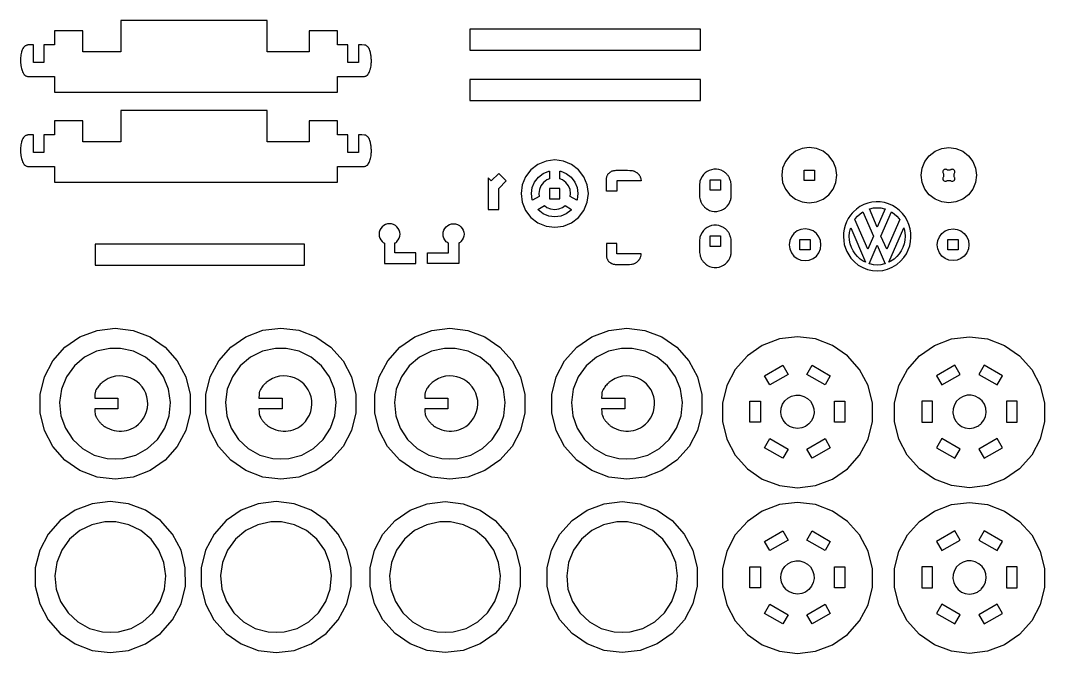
# Model space of a CAD drawing. Extents: x -2221 to 1897, y -1279 to 2054.
# Drawn here: x 599 to 1771, y 1211 to 1935 of the extents above; entities that cross this region are included whole.
import ezdxf

# ---------------------------------------------------------------- set-up
doc = ezdxf.new("R2010")
doc.units = 0
doc.layers.get('0').update_dxf_attribs({"linetype": 'CONTINUOUS'})
doc.layers.add('SECTIONCUTEDGES', color=18, linetype='CONTINUOUS')

msp = doc.modelspace()

# ---------------------------------------------------------------- linework, layer by layer
for points in [[(1388.2, 1740.9), (1388.2, 1752.9), (1400.2, 1752.9), (1400.2, 1740.9)], [(1216.4, 1743.1), (1204.4, 1743.1), (1204.4, 1731.2), (1216.4, 1731.2)]]:
    msp.add_lwpolyline(points, close=True)
at = {"layer": 'SECTIONCUTEDGES'}
for points in [[(603.6, 1873.1), (603.8, 1872.9), (604.3, 1872.5), (604.9, 1872), (605.4, 1871.8), (606.1, 1871.5), (606.6, 1871.3), (607.3, 1871.2), (607.7, 1871.2), (638.1, 1871.2), (638.2, 1853.1), (961.9, 1853.1), (961.9, 1871.2), (992.5, 1871.2), (993, 1871.2), (993.6, 1871.3), (994.2, 1871.5), (994.7, 1871.7), (995.3, 1872), (995.8, 1872.4), (996.1, 1872.7), (996.5, 1873), (996.6, 1873.2), (996.9, 1873.6), (997.2, 1873.9), (997.5, 1874.3), (997.6, 1874.6), (998.1, 1875.6), (998.5, 1876.7), (998.8, 1877.4), (999.3, 1878.9), (999.6, 1880), (1000, 1881.8), (1000.3, 1883.3), (1000.5, 1885), (1000.6, 1886.3), (1000.7, 1887.6), (1000.7, 1888.9), (1000.7, 1890), (1000.6, 1891.1), (1000.6, 1892.1), (1000.5, 1893.2), (1000.3, 1894.3), (1000.2, 1895.3), (1000, 1896.4), (999.8, 1897.5), (999.6, 1898.5), (999.3, 1899.5), (999, 1900.6), (998.7, 1901.6), (998.5, 1902), (998.4, 1902.4), (998.2, 1902.7), (998, 1903.1), (997.8, 1903.5), (997.6, 1903.8), (997.4, 1904.1), (997.1, 1904.5), (996.8, 1904.8), (996.6, 1905.1), (996.3, 1905.4), (995.6, 1905.9), (995.2, 1906.2), (994.7, 1906.5), (994.2, 1906.7), (993.7, 1906.9), (993.2, 1907), (992.7, 1907), (989.9, 1907.1), (985.9, 1907.1), (985.9, 1887.1), (973.9, 1887.1), (973.9, 1907.1), (961.9, 1907.1), (961.9, 1923.1), (929.6, 1923.1), (929.6, 1899.1), (881.4, 1899.1), (881.4, 1935.1), (714.1, 1935.1), (714.1, 1899.1), (670.5, 1899.1), (670.5, 1923.1), (638.1, 1923.1), (638.1, 1907.1), (626.2, 1907.1), (626.2, 1887.1), (614.2, 1887.1), (614.2, 1907.1), (609, 1907.1), (607.9, 1907.1), (607.3, 1907), (606.7, 1906.9), (606.5, 1906.8), (605.9, 1906.6), (605.3, 1906.3), (604.8, 1906), (604.3, 1905.7), (603.9, 1905.4), (603.6, 1905), (602.9, 1904.2), (602.2, 1903.1), (601.8, 1902.3), (601.3, 1901.4), (600.9, 1900.4), (600.6, 1899.4), (600.4, 1898.8), (600.1, 1897.3), (599.9, 1895.9), (599.6, 1894.4), (599.5, 1892.9), (599.4, 1891.4), (599.3, 1889.5), (599.3, 1889.2), (599.4, 1887.3), (599.4, 1886.6), (599.6, 1884.7), (599.8, 1883.6), (600.1, 1881.7), (600.4, 1880.2), (600.7, 1879.1), (601.2, 1877.8), (601.7, 1876.4), (602.3, 1875.2), (603.2, 1873.6)], [(1113.4, 1901.2), (1377.3, 1901.2), (1377.3, 1925.2), (1113.4, 1925.2)], [(1113.4, 1843.6), (1377.3, 1843.6), (1377.3, 1867.6), (1113.4, 1867.6)], [(603.8, 1770), (604.3, 1769.6), (604.9, 1769.1), (605.4, 1768.8), (606.1, 1768.6), (606.6, 1768.4), (607.3, 1768.3), (607.7, 1768.2), (638.1, 1768.2), (638.2, 1750.2), (961.9, 1750.2), (961.9, 1768.2), (992.5, 1768.2), (993, 1768.3), (993.6, 1768.4), (994.2, 1768.6), (994.7, 1768.8), (995.3, 1769.1), (995.8, 1769.5), (996.1, 1769.8), (996.5, 1770.1), (996.6, 1770.3), (996.9, 1770.7), (997.2, 1771), (997.5, 1771.4), (997.6, 1771.6), (998.1, 1772.7), (998.5, 1773.7), (998.8, 1774.5), (999.3, 1776), (999.6, 1777.1), (1000, 1778.9), (1000.3, 1780.4), (1000.5, 1782.1), (1000.6, 1783.4), (1000.7, 1784.7), (1000.7, 1786), (1000.7, 1787.1), (1000.6, 1788.2), (1000.6, 1789.2), (1000.5, 1790.3), (1000.3, 1791.4), (1000.2, 1792.4), (1000, 1793.5), (999.8, 1794.5), (999.6, 1795.6), (999.3, 1796.6), (999, 1797.7), (998.7, 1798.7), (998.5, 1799.1), (998.4, 1799.5), (998.2, 1799.8), (998, 1800.2), (997.8, 1800.5), (997.6, 1800.9), (997.4, 1801.2), (997.1, 1801.6), (996.8, 1801.9), (996.6, 1802.2), (996.3, 1802.4), (995.6, 1803), (995.2, 1803.3), (994.7, 1803.6), (994.2, 1803.8), (993.7, 1804), (993.2, 1804.1), (992.7, 1804.1), (989.9, 1804.2), (985.9, 1804.2), (985.9, 1784.2), (973.9, 1784.2), (973.9, 1804.2), (961.9, 1804.2), (961.9, 1820.2), (929.6, 1820.2), (929.6, 1796.2), (881.4, 1796.2), (881.4, 1832.2), (714.1, 1832.2), (714.1, 1796.2), (670.5, 1796.2), (670.5, 1820.2), (638.1, 1820.2), (638.1, 1804.2), (626.2, 1804.2), (626.2, 1784.2), (614.2, 1784.2), (614.2, 1804.2), (609, 1804.2), (607.9, 1804.2), (607.3, 1804.1), (606.7, 1804), (606.5, 1803.9), (605.9, 1803.7), (605.3, 1803.4), (604.8, 1803.1), (604.3, 1802.7), (603.9, 1802.5), (603.6, 1802.1), (602.9, 1801.3), (602.2, 1800.2), (601.8, 1799.4), (601.3, 1798.5), (600.9, 1797.5), (600.6, 1796.4), (600.4, 1795.9), (600.1, 1794.4), (599.9, 1793), (599.6, 1791.5), (599.5, 1790), (599.4, 1788.5), (599.3, 1786.6), (599.3, 1786.2), (599.4, 1784.4), (599.4, 1783.7), (599.6, 1781.8), (599.8, 1780.7), (600.1, 1778.8), (600.4, 1777.2), (600.7, 1776.2), (601.2, 1774.9), (601.7, 1773.5), (602.3, 1772.3), (603.2, 1770.7), (603.6, 1770.2)], [(1479.3, 1735.8), (1485.9, 1730.8), (1493.5, 1727.6), (1501.6, 1726.5), (1509.8, 1727.6), (1517.4, 1730.8), (1524, 1735.8), (1529, 1742.3), (1532.1, 1749.9), (1533.2, 1758.1), (1532.1, 1766.3), (1529, 1773.9), (1524, 1780.4), (1517.4, 1785.5), (1509.8, 1788.6), (1501.6, 1789.7), (1493.5, 1788.6), (1485.9, 1785.5), (1479.3, 1780.4), (1474.3, 1773.9), (1471.1, 1766.3), (1470.1, 1758.1), (1471.1, 1749.9), (1474.3, 1742.3)], [(1638.9, 1735.8), (1633.9, 1742.3), (1630.8, 1749.9), (1629.7, 1758.1), (1630.8, 1766.3), (1633.9, 1773.9), (1638.9, 1780.4), (1645.5, 1785.5), (1653.1, 1788.6), (1661.3, 1789.7), (1669.4, 1788.6), (1677.1, 1785.5), (1683.6, 1780.4), (1688.6, 1773.9), (1691.8, 1766.3), (1692.8, 1758.1), (1691.8, 1749.9), (1688.6, 1742.3), (1683.6, 1735.8), (1677.1, 1730.8), (1669.4, 1727.6), (1661.3, 1726.5), (1653.1, 1727.6), (1645.5, 1730.8)], [(1183.2, 1709.9), (1191.2, 1703.8), (1200.5, 1699.9), (1210.4, 1698.6), (1220.4, 1699.9), (1229.7, 1703.8), (1237.7, 1709.9), (1243.8, 1717.9), (1247.7, 1727.2), (1249, 1737.1), (1247.7, 1747.1), (1243.8, 1756.4), (1237.7, 1764.4), (1229.7, 1770.5), (1220.4, 1774.4), (1210.4, 1775.7), (1200.5, 1774.4), (1191.2, 1770.5), (1183.2, 1764.4), (1177.1, 1756.4), (1173.2, 1747.1), (1171.9, 1737.1), (1173.2, 1727.2), (1177.1, 1717.9)], [(1146.4, 1719.1), (1146.4, 1743.1), (1154.9, 1751.6), (1146.4, 1760), (1137.9, 1751.6), (1134.4, 1755.1), (1134.4, 1719.1)], [(1184.9, 1730), (1184.8, 1730.2), (1183.9, 1737.1), (1184.8, 1744), (1187.4, 1750.4), (1191.7, 1755.9), (1197.2, 1760.1), (1203.6, 1762.8), (1203.8, 1762.8), (1204.4, 1762.9), (1204.4, 1754.1), (1201.4, 1752.9), (1197.6, 1750), (1194.7, 1746.2), (1192.9, 1741.8), (1192.3, 1737.1), (1192.7, 1733.8), (1185.1, 1729.5)], [(1228.1, 1733.8), (1228.6, 1737.1), (1228, 1741.8), (1226.2, 1746.2), (1223.3, 1750), (1219.5, 1752.9), (1216.4, 1754.1), (1216.4, 1762.9), (1217.1, 1762.8), (1217.3, 1762.8), (1223.7, 1760.1), (1229.2, 1755.9), (1233.4, 1750.4), (1236.1, 1744), (1237, 1737.1), (1236.1, 1730.3), (1236, 1730), (1235.7, 1729.5)], [(1269.6, 1739.8), (1269.6, 1751.7), (1269.7, 1754.4), (1269.8, 1755.1), (1269.9, 1755.9), (1270, 1756.3), (1270.2, 1756.8), (1270.4, 1757.4), (1270.7, 1758.1), (1271, 1758.6), (1271.3, 1759.2), (1271.7, 1759.7), (1272.1, 1760.2), (1272.6, 1760.7), (1272.9, 1761), (1273.4, 1761.4), (1274, 1761.8), (1274.6, 1762.2), (1274.9, 1762.4), (1275.5, 1762.7), (1276.2, 1763), (1276.9, 1763.2), (1277.3, 1763.3), (1278, 1763.5), (1278.8, 1763.6), (1279.6, 1763.7), (1280.7, 1763.8), (1283.3, 1763.9), (1288.6, 1763.9), (1293.6, 1763.8), (1296.4, 1763.7), (1298.1, 1763.6), (1299.1, 1763.5), (1300, 1763.3), (1301, 1763), (1301.4, 1762.8), (1302.1, 1762.5), (1302.8, 1762.2), (1303.4, 1761.8), (1304.1, 1761.4), (1304.4, 1761.1), (1304.8, 1760.8), (1305.2, 1760.5), (1305.5, 1760.1), (1305.9, 1759.8), (1306.3, 1759.4), (1306.6, 1759), (1306.9, 1758.6), (1307.2, 1758.2), (1307.5, 1757.7), (1307.7, 1757.3), (1308, 1756.8), (1308.2, 1756.2), (1308.7, 1755.1), (1308.9, 1754.4), (1309.1, 1753.8), (1309.4, 1752.2), (1309.5, 1751.8), (1281.6, 1751.8), (1281.6, 1739.8)], [(1381.2, 1722.3), (1381.9, 1721.5), (1382.8, 1720.8), (1383.9, 1720), (1384.6, 1719.5), (1385, 1719.2), (1387.6, 1718), (1390.2, 1717.2), (1393, 1716.8), (1395.8, 1716.8), (1398.5, 1717.3), (1401.1, 1718.1), (1403.6, 1719.4), (1405.8, 1721), (1407.8, 1722.9), (1409.5, 1725.2), (1410.8, 1727.6), (1411.8, 1730.5), (1411.9, 1731.1), (1412.1, 1732.2), (1412.3, 1734.7), (1412.3, 1747), (1412.2, 1748.2), (1411.9, 1749.9), (1411.7, 1750.9), (1411.4, 1751.9), (1411.2, 1752.7), (1410.9, 1753.5), (1410.5, 1754.3), (1410.2, 1755.1), (1409.8, 1755.8), (1409.4, 1756.5), (1409.1, 1757.1), (1408.7, 1757.7), (1408.2, 1758.3), (1407.8, 1758.8), (1407.3, 1759.4), (1406.8, 1759.9), (1406.3, 1760.4), (1405.7, 1760.9), (1405.2, 1761.3), (1404.6, 1761.8), (1403.8, 1762.3), (1403.3, 1762.6), (1400.8, 1763.8), (1398.1, 1764.6), (1395.4, 1765), (1392.6, 1765), (1389.9, 1764.5), (1387.2, 1763.7), (1384.8, 1762.4), (1382.5, 1760.8), (1380.5, 1758.9), (1378.9, 1756.7), (1377.6, 1754.2), (1376.6, 1751.5), (1376.4, 1750.8), (1376.3, 1749.8), (1376.1, 1748), (1376, 1746.9), (1376, 1734.8), (1376.1, 1734.1), (1376.2, 1733), (1376.5, 1731.4), (1376.8, 1730.2), (1377.1, 1729.5), (1377.3, 1728.7), (1377.6, 1727.9), (1378, 1727.1), (1378.3, 1726.4), (1378.8, 1725.5), (1379.3, 1724.7), (1379.9, 1723.8), (1380.5, 1723)], [(1495.6, 1752.1), (1495.6, 1764.1), (1507.6, 1764.1), (1507.6, 1752.1)], [(1655.3, 1752.1), (1655.9, 1751.6), (1656.6, 1751.3), (1657.4, 1751.2), (1658.2, 1751.3), (1658.9, 1751.6), (1659.5, 1752.1), (1663, 1752.1), (1663.6, 1751.6), (1664.4, 1751.3), (1665.1, 1751.2), (1665.9, 1751.3), (1666.6, 1751.6), (1667.3, 1752.1), (1667.7, 1752.7), (1668, 1753.5), (1668.1, 1754.2), (1668, 1755), (1667.7, 1755.7), (1667.3, 1756.4), (1667.3, 1759.9), (1667.7, 1760.5), (1668, 1761.2), (1668.1, 1762), (1668, 1762.8), (1667.7, 1763.5), (1667.3, 1764.1), (1666.6, 1764.6), (1665.9, 1764.9), (1665.1, 1765), (1664.4, 1764.9), (1663.6, 1764.6), (1663, 1764.1), (1659.5, 1764.1), (1658.9, 1764.6), (1658.2, 1764.9), (1657.4, 1765), (1656.6, 1764.9), (1655.9, 1764.6), (1655.3, 1764.1), (1654.8, 1763.5), (1654.5, 1762.8), (1654.4, 1762), (1654.5, 1761.2), (1654.8, 1760.5), (1655.3, 1759.9), (1655.3, 1756.4), (1654.8, 1755.7), (1654.5, 1755), (1654.4, 1754.2), (1654.5, 1753.5), (1654.8, 1752.7)], [(1191.6, 1718.5), (1191.1, 1719.1), (1198.7, 1723.5), (1201.4, 1721.4), (1205.7, 1719.6), (1210.4, 1719), (1215.1, 1719.6), (1219.5, 1721.4), (1222.2, 1723.5), (1229.7, 1719.1), (1229.4, 1718.6), (1229.2, 1718.4), (1223.7, 1714.2), (1217.3, 1711.5), (1210.4, 1710.6), (1203.6, 1711.5), (1197.2, 1714.2)], [(1553.2, 1659.2), (1557.7, 1655.5), (1562.8, 1652.6), (1568.2, 1650.5), (1573.9, 1649.2), (1579.8, 1648.8), (1585.6, 1649.3), (1591.2, 1650.7), (1596.6, 1653), (1601.6, 1656), (1606.1, 1659.8), (1609.9, 1664.1), (1612.7, 1668.3), (1614.8, 1672.7), (1616.5, 1677.4), (1617.5, 1682.2), (1617.9, 1687.1), (1617.7, 1692.1), (1617, 1697), (1615.6, 1701.7), (1613.6, 1706.3), (1611.1, 1710.5), (1608.1, 1714.4), (1604.7, 1718), (1600.9, 1721), (1596.7, 1723.5), (1592.3, 1725.4), (1587.6, 1726.8), (1582.8, 1727.6), (1578, 1727.7), (1573.2, 1727.2), (1568.4, 1726.2), (1563.9, 1724.5), (1559.6, 1722.3), (1555.6, 1719.5), (1552, 1716.2), (1551.1, 1715.3), (1550.5, 1714.7), (1548.7, 1712.4), (1546.2, 1708.7), (1544.2, 1704.8), (1542.6, 1700.7), (1541.5, 1696.5), (1540.9, 1692.2), (1540.7, 1687.8), (1541, 1683.5), (1541.7, 1679.1), (1542.9, 1674.9), (1544.6, 1670.9), (1546.7, 1667.1), (1549.2, 1663.5)], [(1568.5, 1673.6), (1553.6, 1707.5), (1554, 1708.2), (1556.8, 1711.4), (1559.9, 1714.2), (1563, 1716.3), (1575.1, 1688.4)], [(1579.3, 1698.7), (1570.3, 1719.6), (1571, 1719.8), (1575.1, 1720.7), (1579.3, 1721), (1583.5, 1720.7), (1587.6, 1719.8), (1588.4, 1719.6)], [(1590.2, 1673.6), (1583.5, 1688.4), (1595.6, 1716.3), (1598.7, 1714.2), (1601.9, 1711.4), (1604.6, 1708.2), (1605, 1707.5)], [(1015.6, 1657.3), (1051.5, 1657.3), (1051.5, 1669.3), (1027.6, 1669.3), (1027.6, 1680.3), (1027.6, 1680.5), (1027.7, 1680.7), (1028, 1680.9), (1028.2, 1681), (1028.9, 1681.4), (1029.4, 1681.7), (1029.9, 1682.1), (1030, 1682.2), (1031.5, 1684.1), (1032.6, 1686.1), (1033.3, 1688.4), (1033.6, 1690.7), (1033.3, 1693.1), (1032.6, 1695.3), (1031.5, 1697.4), (1030, 1699.2), (1028.2, 1700.7), (1026.1, 1701.8), (1023.9, 1702.5), (1021.6, 1702.7), (1019.2, 1702.5), (1017, 1701.8), (1014.9, 1700.7), (1013.1, 1699.2), (1011.6, 1697.4), (1010.5, 1695.3), (1009.8, 1693.1), (1009.6, 1690.7), (1009.8, 1688.4), (1010.5, 1686.1), (1011.6, 1684.1), (1013.1, 1682.3), (1013.4, 1681.9), (1014.1, 1681.4), (1015.1, 1680.9), (1015.3, 1680.8), (1015.5, 1680.5), (1015.6, 1680.4)], [(1064.8, 1657.3), (1064.8, 1669.3), (1088.8, 1669.3), (1088.8, 1680.3), (1088.7, 1680.4), (1088.4, 1680.8), (1088.3, 1680.9), (1088.1, 1681.1), (1087.7, 1681.2), (1087.1, 1681.6), (1086.9, 1681.7), (1086.4, 1682.1), (1084.8, 1684.1), (1083.7, 1686.1), (1083, 1688.4), (1082.8, 1690.7), (1083, 1693.1), (1083.7, 1695.3), (1084.8, 1697.4), (1086.3, 1699.2), (1088.1, 1700.7), (1090.2, 1701.8), (1092.4, 1702.5), (1094.7, 1702.7), (1097.1, 1702.5), (1099.3, 1701.8), (1101.4, 1700.7), (1103.2, 1699.2), (1104.7, 1697.4), (1105.8, 1695.3), (1106.5, 1693.1), (1106.7, 1690.7), (1106.5, 1688.4), (1105.8, 1686.1), (1104.7, 1684.1), (1103.2, 1682.3), (1102.6, 1681.7), (1102.2, 1681.4), (1101.4, 1681), (1101, 1680.8), (1100.8, 1680.5), (1100.8, 1680.4), (1100.7, 1657.3)], [(1380.9, 1658.6), (1381.6, 1657.8), (1382.8, 1656.7), (1383.9, 1655.9), (1384.5, 1655.5), (1385.1, 1655.1), (1387.6, 1653.9), (1390.2, 1653.1), (1393, 1652.7), (1395.8, 1652.7), (1398.5, 1653.2), (1401.1, 1654.1), (1403.6, 1655.3), (1405.8, 1656.9), (1407.8, 1658.9), (1409.5, 1661.1), (1410.8, 1663.5), (1411.7, 1666.2), (1411.8, 1666.6), (1411.9, 1667), (1412.1, 1668.1), (1412.3, 1670.7), (1412.3, 1682.9), (1412.3, 1683.4), (1412.1, 1684.9), (1411.8, 1686.6), (1411.5, 1687.5), (1411.3, 1688.3), (1411.2, 1688.7), (1410.9, 1689.5), (1410.5, 1690.2), (1410.2, 1691), (1409.8, 1691.8), (1409.4, 1692.4), (1409.1, 1693), (1408.7, 1693.6), (1408.2, 1694.2), (1407.8, 1694.8), (1407.3, 1695.3), (1406.8, 1695.8), (1406.3, 1696.3), (1405.7, 1696.8), (1405.2, 1697.3), (1404.6, 1697.7), (1403.8, 1698.2), (1403.3, 1698.5), (1400.8, 1699.7), (1398.1, 1700.5), (1395.4, 1700.9), (1392.6, 1700.9), (1389.9, 1700.5), (1387.2, 1699.6), (1384.8, 1698.3), (1382.5, 1696.7), (1380.5, 1694.8), (1378.9, 1692.6), (1377.6, 1690.1), (1376.6, 1687.4), (1376.5, 1686.9), (1376.4, 1686.3), (1376.1, 1683.9), (1376, 1682.9), (1376.1, 1670.2), (1376.1, 1669.9), (1376.3, 1668.2), (1376.7, 1666.6), (1376.9, 1665.8), (1377.2, 1665), (1377.5, 1664.2), (1377.6, 1663.8), (1378, 1663), (1378.1, 1662.7), (1378.5, 1661.9), (1378.8, 1661.5), (1379.3, 1660.6), (1379.9, 1659.8), (1380.2, 1659.3)], [(1388.2, 1676.8), (1388.2, 1688.8), (1400.2, 1688.8), (1400.2, 1676.8)], [(1484, 1665.8), (1487.8, 1662.9), (1492.1, 1661.1), (1496.8, 1660.5), (1501.5, 1661.1), (1505.9, 1662.9), (1509.7, 1665.8), (1512.6, 1669.6), (1514.4, 1674), (1515, 1678.7), (1514.4, 1683.4), (1512.6, 1687.7), (1509.7, 1691.5), (1505.9, 1694.4), (1501.5, 1696.2), (1496.8, 1696.8), (1492.1, 1696.2), (1487.8, 1694.4), (1484, 1691.5), (1481.1, 1687.7), (1479.3, 1683.4), (1478.7, 1678.7), (1479.3, 1674), (1481.1, 1669.6)], [(1556.8, 1665.1), (1554, 1668.3), (1551.7, 1671.9), (1549.8, 1675.7), (1548.5, 1679.8), (1547.7, 1684), (1547.4, 1688.3), (1547.7, 1692.5), (1548.6, 1697.1), (1549, 1698.1), (1565.9, 1658.6), (1563.9, 1659.7), (1563.4, 1659.9), (1559.9, 1662.3)], [(1592.7, 1658.6), (1609.7, 1698.1), (1609.9, 1697.4), (1610.1, 1696.7), (1610.9, 1692.5), (1611.2, 1688.3), (1610.9, 1684), (1610.1, 1679.8), (1608.8, 1675.7), (1606.9, 1671.9), (1604.6, 1668.3), (1601.9, 1665.1), (1598.7, 1662.3), (1595, 1659.8)], [(1653.2, 1665.8), (1650.4, 1669.6), (1648.5, 1674), (1647.9, 1678.7), (1648.5, 1683.4), (1650.4, 1687.7), (1653.2, 1691.5), (1657, 1694.4), (1661.4, 1696.2), (1666.1, 1696.8), (1670.8, 1696.2), (1675.1, 1694.4), (1678.9, 1691.5), (1681.8, 1687.7), (1683.6, 1683.4), (1684.2, 1678.7), (1683.6, 1674), (1681.8, 1669.6), (1678.9, 1665.8), (1675.1, 1662.9), (1670.8, 1661.1), (1666.1, 1660.5), (1661.4, 1661.1), (1657, 1662.9)], [(684.6, 1655.4), (924.4, 1655.4), (924.4, 1679.4), (684.6, 1679.4)], [(1272.1, 1659.7), (1272.6, 1659.2), (1273.2, 1658.8), (1273.7, 1658.3), (1274, 1658.1), (1274.6, 1657.8), (1275.2, 1657.4), (1275.9, 1657.1), (1276.6, 1656.9), (1277.3, 1656.6), (1278, 1656.5), (1278.8, 1656.3), (1279.6, 1656.2), (1281.4, 1656.2), (1283.7, 1656.1), (1289.4, 1656.1), (1294.4, 1656.2), (1296.1, 1656.2), (1298.1, 1656.3), (1299.1, 1656.5), (1300, 1656.7), (1301, 1657), (1301.7, 1657.3), (1302.4, 1657.6), (1303.1, 1658), (1303.7, 1658.4), (1304.4, 1658.8), (1304.8, 1659.1), (1305.2, 1659.5), (1305.5, 1659.8), (1305.9, 1660.2), (1306.3, 1660.6), (1306.6, 1661), (1306.9, 1661.4), (1307.2, 1661.8), (1307.5, 1662.2), (1307.7, 1662.7), (1308, 1663.1), (1308.2, 1663.6), (1308.5, 1664.3), (1308.8, 1665.4), (1309.2, 1666.8), (1309.5, 1668.2), (1281.6, 1668.2), (1281.6, 1680.2), (1269.6, 1680.2), (1269.6, 1668.1), (1269.6, 1666.8), (1269.7, 1665.3), (1269.7, 1665.1), (1269.8, 1664.3), (1270, 1663.6), (1270.2, 1663.1), (1270.4, 1662.5), (1270.7, 1661.9), (1271, 1661.3), (1271.3, 1660.8), (1271.7, 1660.2)], [(1490.8, 1672.7), (1490.8, 1684.7), (1502.8, 1684.7), (1502.8, 1672.7)], [(1570.1, 1657), (1579.3, 1678.1), (1588.6, 1657), (1588.1, 1656.8), (1587.6, 1656.7), (1583.5, 1655.8), (1579.3, 1655.5), (1575.1, 1655.8), (1571, 1656.7)], [(1660.1, 1672.7), (1660.1, 1684.7), (1672.1, 1684.7), (1672.1, 1672.7)], [(636.4, 1447.9), (626.7, 1466.3), (621.7, 1486.5), (621.7, 1507.4), (626.7, 1527.6), (636.4, 1546.1), (650.2, 1561.6), (667.4, 1573.5), (686.9, 1580.8), (707.5, 1583.3), (728.2, 1580.8), (747.7, 1573.5), (764.9, 1561.6), (778.7, 1546.1), (788.4, 1527.6), (793.4, 1507.4), (793.4, 1486.5), (788.4, 1466.3), (778.7, 1447.9), (764.9, 1432.3), (747.7, 1420.4), (728.2, 1413.1), (707.5, 1410.6), (686.9, 1413.1), (667.4, 1420.4), (650.2, 1432.3)], [(826, 1447.9), (816.4, 1466.3), (811.4, 1486.6), (811.4, 1507.4), (816.4, 1527.6), (826.1, 1546.1), (839.9, 1561.6), (857, 1573.5), (876.5, 1580.9), (897.2, 1583.4), (917.9, 1580.9), (937.3, 1573.5), (954.5, 1561.6), (968.3, 1546.1), (978, 1527.6), (983, 1507.4), (983, 1486.6), (978, 1466.3), (968.3, 1447.9), (954.5, 1432.3), (937.3, 1420.5), (917.9, 1413.1), (897.2, 1410.6), (876.5, 1413.1), (857, 1420.5), (839.9, 1432.3)], [(1033.2, 1432.3), (1019.3, 1447.9), (1009.7, 1466.3), (1004.7, 1486.5), (1004.7, 1507.4), (1009.7, 1527.6), (1019.4, 1546.1), (1033.2, 1561.6), (1050.3, 1573.5), (1069.8, 1580.8), (1090.5, 1583.3), (1111.2, 1580.8), (1130.6, 1573.5), (1147.8, 1561.6), (1161.6, 1546.1), (1171.3, 1527.6), (1176.3, 1507.4), (1176.3, 1486.5), (1171.3, 1466.3), (1161.6, 1447.9), (1147.8, 1432.3), (1130.6, 1420.4), (1111.2, 1413.1), (1090.5, 1410.6), (1069.8, 1413.1), (1050.3, 1420.4)], [(1235.6, 1432.3), (1221.8, 1447.9), (1212.1, 1466.3), (1207.1, 1486.5), (1207.1, 1507.4), (1212.1, 1527.6), (1221.8, 1546.1), (1235.6, 1561.6), (1252.8, 1573.5), (1272.2, 1580.8), (1292.9, 1583.3), (1313.6, 1580.8), (1333.1, 1573.5), (1350.2, 1561.6), (1364, 1546.1), (1373.7, 1527.6), (1378.7, 1507.4), (1378.7, 1486.5), (1373.7, 1466.3), (1364.1, 1447.9), (1350.2, 1432.3), (1333.1, 1420.4), (1313.6, 1413.1), (1292.9, 1410.6), (1272.2, 1413.1), (1252.8, 1420.4)], [(1430.8, 1422.4), (1447.9, 1410.5), (1467.4, 1403.2), (1488.1, 1400.7), (1508.8, 1403.2), (1528.3, 1410.5), (1545.4, 1422.4), (1559.2, 1438), (1568.9, 1456.4), (1573.9, 1476.6), (1573.9, 1497.5), (1568.9, 1517.7), (1559.2, 1536.1), (1545.4, 1551.7), (1528.3, 1563.6), (1508.8, 1570.9), (1488.1, 1573.4), (1467.4, 1570.9), (1447.9, 1563.6), (1430.8, 1551.7), (1417, 1536.1), (1407.3, 1517.7), (1402.3, 1497.5), (1402.3, 1476.6), (1407.3, 1456.4), (1417, 1438)], [(1613.7, 1438), (1604.1, 1456.4), (1599.1, 1476.6), (1599.1, 1497.5), (1604.1, 1517.7), (1613.8, 1536.1), (1627.6, 1551.7), (1644.7, 1563.6), (1664.2, 1570.9), (1684.9, 1573.4), (1705.6, 1570.9), (1725, 1563.6), (1742.2, 1551.7), (1756, 1536.1), (1765.7, 1517.7), (1770.7, 1497.5), (1770.7, 1476.6), (1765.7, 1456.4), (1756, 1438), (1742.2, 1422.4), (1725, 1410.5), (1705.6, 1403.2), (1684.9, 1400.7), (1664.2, 1403.2), (1644.7, 1410.5), (1627.6, 1422.4)], [(659.1, 1456), (670.3, 1445.6), (683.7, 1438.2), (698.4, 1434.2), (707.5, 1434), (716.7, 1434.2), (731.4, 1438.2), (744.8, 1445.6), (756, 1456), (764.4, 1468.8), (769.5, 1483.2), (771, 1498.4), (768.8, 1513.6), (763, 1527.8), (754.1, 1540.1), (742.4, 1550), (728.7, 1556.8), (713.7, 1560.1), (707.5, 1560), (701.4, 1560.1), (686.4, 1556.8), (672.7, 1550), (661, 1540.1), (652.1, 1527.8), (646.3, 1513.6), (644.1, 1498.4), (645.6, 1483.2), (650.7, 1468.8)], [(848.7, 1456), (859.9, 1445.6), (873.3, 1438.2), (888, 1434.2), (897.2, 1434), (906.3, 1434.2), (921.1, 1438.2), (934.4, 1445.6), (945.6, 1456), (954, 1468.8), (959.1, 1483.2), (960.6, 1498.5), (958.4, 1513.6), (952.7, 1527.8), (943.7, 1540.1), (932, 1550), (918.3, 1556.8), (903.4, 1560.1), (897.2, 1560), (891, 1560.1), (876.1, 1556.8), (862.4, 1550), (850.7, 1540.1), (841.7, 1527.8), (835.9, 1513.6), (833.7, 1498.5), (835.2, 1483.2), (840.3, 1468.8)], [(1027, 1498.4), (1028.5, 1483.2), (1033.6, 1468.8), (1042, 1456), (1053.2, 1445.6), (1066.6, 1438.2), (1081.3, 1434.2), (1090.5, 1434), (1099.6, 1434.2), (1114.4, 1438.2), (1127.7, 1445.6), (1138.9, 1456), (1147.3, 1468.8), (1152.4, 1483.2), (1153.9, 1498.4), (1151.7, 1513.6), (1146, 1527.8), (1137, 1540.1), (1125.3, 1550), (1111.6, 1556.8), (1096.7, 1560.1), (1090.5, 1560), (1084.3, 1560.1), (1069.4, 1556.8), (1055.6, 1550), (1044, 1540.1), (1035, 1527.8), (1029.2, 1513.6)], [(1244.5, 1456), (1255.7, 1445.6), (1269, 1438.2), (1283.8, 1434.2), (1292.9, 1434), (1302.1, 1434.2), (1316.8, 1438.2), (1330.2, 1445.6), (1341.4, 1456), (1349.8, 1468.8), (1354.9, 1483.2), (1356.4, 1498.4), (1354.2, 1513.6), (1348.4, 1527.8), (1339.4, 1540.1), (1327.8, 1550), (1314, 1556.8), (1299.1, 1560.1), (1292.9, 1560), (1286.7, 1560.1), (1271.8, 1556.8), (1258.1, 1550), (1246.4, 1540.1), (1237.4, 1527.8), (1231.7, 1513.6), (1229.5, 1498.4), (1231, 1483.2), (1236.1, 1468.8)], [(1450.5, 1528.8), (1471.3, 1540.8), (1477.3, 1530.4), (1456.5, 1518.4)], [(1498.9, 1530.4), (1504.9, 1540.8), (1525.6, 1528.8), (1519.6, 1518.4)], [(1653.3, 1518.4), (1674.1, 1530.4), (1668.1, 1540.8), (1647.3, 1528.8)], [(1695.7, 1530.4), (1716.5, 1518.4), (1722.5, 1528.8), (1701.7, 1540.8)], [(688.9, 1477.1), (689.3, 1476.5), (689.8, 1476), (690.2, 1475.5), (690.7, 1475), (691.2, 1474.5), (691.7, 1474), (692.2, 1473.6), (692.7, 1473.1), (693.2, 1472.7), (693.7, 1472.2), (694.3, 1471.8), (694.8, 1471.4), (695.4, 1471), (695.9, 1470.6), (696.5, 1470.3), (697.5, 1469.7), (698.4, 1469.2), (701, 1468), (703.7, 1467), (706.4, 1466.3), (709.3, 1465.8), (712.1, 1465.6), (715, 1465.6), (717.8, 1465.9), (720.6, 1466.4), (723.4, 1467.2), (726.1, 1468.3), (728.6, 1469.5), (731.1, 1471), (734.4, 1473.7), (737.4, 1476.7), (740, 1480.2), (742, 1483.9), (743.6, 1487.9), (744.5, 1492.1), (744.9, 1496.4), (744.7, 1500.6), (744, 1504.8), (742.7, 1508.9), (740.8, 1512.8), (738.4, 1516.3), (735.6, 1519.5), (732.3, 1522.4), (728.8, 1524.7), (724.9, 1526.5), (720.8, 1527.8), (716.6, 1528.5), (712.3, 1528.7), (708, 1528.3), (703.8, 1527.3), (699.8, 1525.7), (696.1, 1523.6), (692.6, 1521), (692, 1520.5), (691.6, 1520.1), (690.6, 1519.2), (689.7, 1518.1), (688.9, 1517.2), (688.2, 1516.2), (687.4, 1515.2), (686.8, 1514.2), (686.1, 1513.2), (685.7, 1512.3), (685.3, 1511.6), (685.1, 1510.9), (685, 1510.5), (684.8, 1509.8), (684.6, 1509), (684.5, 1508.2), (684.4, 1507.6), (684.2, 1503.1), (710.7, 1503.1), (710.7, 1491.1), (684.2, 1491.1), (684.5, 1487.1), (684.6, 1485.9), (684.7, 1485.1), (684.9, 1484.4), (685.1, 1483.6), (685.4, 1482.8), (685.6, 1482.5), (685.9, 1481.7), (686.2, 1481.1), (686.6, 1480.5), (686.9, 1479.9), (687.3, 1479.3), (687.7, 1478.8), (688.1, 1478.2), (688.5, 1477.6)], [(878.9, 1474.5), (879.4, 1474), (879.9, 1473.6), (880.4, 1473.1), (880.9, 1472.7), (881.5, 1472.2), (882, 1471.8), (882.6, 1471.4), (883.1, 1471), (883.7, 1470.6), (884.3, 1470.3), (885.2, 1469.7), (886.1, 1469.2), (888.7, 1468), (891.4, 1467), (894.2, 1466.3), (897, 1465.8), (899.9, 1465.6), (902.7, 1465.6), (905.6, 1465.9), (908.4, 1466.4), (911.2, 1467.2), (913.8, 1468.3), (916.4, 1469.5), (918.8, 1471), (922.2, 1473.7), (925.2, 1476.7), (927.7, 1480.2), (929.8, 1483.9), (931.3, 1487.9), (932.3, 1492.1), (932.7, 1496.4), (932.5, 1500.6), (931.7, 1504.8), (930.4, 1508.9), (928.6, 1512.8), (926.2, 1516.3), (923.4, 1519.5), (920.1, 1522.4), (916.5, 1524.7), (912.6, 1526.5), (908.5, 1527.8), (904.3, 1528.5), (900, 1528.7), (895.8, 1528.3), (891.6, 1527.3), (887.6, 1525.7), (883.9, 1523.6), (880.3, 1521), (879.8, 1520.5), (879.4, 1520.1), (878.4, 1519.2), (877.5, 1518.1), (876.7, 1517.2), (875.9, 1516.2), (875.2, 1515.2), (874.5, 1514.2), (873.9, 1513.2), (873.4, 1512.3), (873.1, 1511.6), (872.8, 1510.9), (872.7, 1510.5), (872.5, 1509.8), (872.4, 1509), (872.3, 1508.2), (872.2, 1507.6), (871.9, 1503.1), (898.5, 1503.1), (898.5, 1491.1), (871.9, 1491.1), (872.2, 1487.1), (872.4, 1485.9), (872.5, 1485.1), (872.7, 1484.4), (872.9, 1483.6), (873.2, 1482.8), (873.3, 1482.5), (873.7, 1481.7), (874, 1481.1), (874.3, 1480.5), (874.7, 1479.9), (875.1, 1479.3), (875.4, 1478.8), (875.8, 1478.2), (876.2, 1477.6), (876.7, 1477.1), (877.1, 1476.5), (877.5, 1476), (878, 1475.5), (878.5, 1475)], [(1068.7, 1474.5), (1069.2, 1474), (1069.7, 1473.6), (1070.2, 1473.1), (1070.7, 1472.7), (1071.2, 1472.2), (1071.8, 1471.8), (1072.3, 1471.4), (1072.9, 1471), (1073.4, 1470.6), (1074, 1470.3), (1075, 1469.7), (1075.9, 1469.2), (1078.5, 1468), (1081.2, 1467), (1084, 1466.3), (1086.8, 1465.8), (1089.6, 1465.6), (1092.5, 1465.6), (1095.4, 1465.9), (1098.2, 1466.4), (1100.9, 1467.2), (1103.6, 1468.3), (1106.1, 1469.5), (1108.6, 1471), (1112, 1473.7), (1115, 1476.7), (1117.5, 1480.2), (1119.6, 1483.9), (1121.1, 1487.9), (1122.1, 1492.1), (1122.5, 1496.4), (1122.3, 1500.6), (1121.5, 1504.8), (1120.2, 1508.9), (1118.3, 1512.8), (1115.9, 1516.3), (1113.1, 1519.5), (1109.9, 1522.4), (1106.3, 1524.7), (1102.4, 1526.5), (1098.3, 1527.8), (1094.1, 1528.5), (1089.8, 1528.7), (1085.5, 1528.3), (1081.4, 1527.3), (1077.4, 1525.7), (1073.6, 1523.6), (1070.1, 1521), (1069.6, 1520.5), (1069.1, 1520.1), (1068.2, 1519.2), (1067.2, 1518.1), (1066.4, 1517.2), (1065.7, 1516.2), (1065, 1515.2), (1064.3, 1514.2), (1063.7, 1513.2), (1063.2, 1512.3), (1062.9, 1511.6), (1062.6, 1510.9), (1062.5, 1510.5), (1062.3, 1509.8), (1062.1, 1509), (1062, 1508.2), (1062, 1507.6), (1061.7, 1503.1), (1088.3, 1503.1), (1088.3, 1491.1), (1061.7, 1491.1), (1062, 1487.1), (1062.1, 1485.9), (1062.2, 1485.1), (1062.4, 1484.4), (1062.7, 1483.6), (1062.9, 1482.8), (1063.1, 1482.5), (1063.4, 1481.7), (1063.8, 1481.1), (1064.1, 1480.5), (1064.5, 1479.9), (1064.8, 1479.3), (1065.2, 1478.8), (1065.6, 1478.2), (1066, 1477.6), (1066.4, 1477.1), (1066.9, 1476.5), (1067.3, 1476), (1067.8, 1475.5), (1068.2, 1475)], [(1271, 1474.5), (1271.4, 1474), (1271.9, 1473.6), (1272.4, 1473.1), (1273, 1472.7), (1273.5, 1472.2), (1274, 1471.8), (1274.6, 1471.4), (1275.1, 1471), (1275.7, 1470.6), (1276.3, 1470.3), (1277.2, 1469.7), (1278.2, 1469.2), (1280.8, 1468), (1283.4, 1467), (1286.2, 1466.3), (1289, 1465.8), (1291.9, 1465.6), (1294.8, 1465.6), (1297.6, 1465.9), (1300.4, 1466.4), (1303.2, 1467.2), (1305.8, 1468.3), (1308.4, 1469.5), (1310.8, 1471), (1314.2, 1473.7), (1317.2, 1476.7), (1319.8, 1480.2), (1321.8, 1483.9), (1323.3, 1487.9), (1324.3, 1492.1), (1324.7, 1496.4), (1324.5, 1500.6), (1323.8, 1504.8), (1322.4, 1508.9), (1320.6, 1512.8), (1318.2, 1516.3), (1315.4, 1519.5), (1312.1, 1522.4), (1308.5, 1524.7), (1304.6, 1526.5), (1300.6, 1527.8), (1296.3, 1528.5), (1292, 1528.7), (1287.8, 1528.3), (1283.6, 1527.3), (1279.6, 1525.7), (1275.9, 1523.6), (1272.4, 1521), (1271.8, 1520.5), (1271.4, 1520.1), (1270.4, 1519.2), (1269.5, 1518.1), (1268.7, 1517.2), (1267.9, 1516.2), (1267.2, 1515.2), (1266.5, 1514.2), (1265.9, 1513.2), (1265.4, 1512.3), (1265.1, 1511.6), (1264.8, 1510.9), (1264.7, 1510.5), (1264.5, 1509.8), (1264.4, 1509), (1264.3, 1508.2), (1264.2, 1507.6), (1263.9, 1503.1), (1290.5, 1503.1), (1290.5, 1491.1), (1263.9, 1491.1), (1264.2, 1487.1), (1264.4, 1485.9), (1264.5, 1485.1), (1264.7, 1484.4), (1264.9, 1483.6), (1265.2, 1482.8), (1265.3, 1482.5), (1265.7, 1481.7), (1266, 1481.1), (1266.4, 1480.5), (1266.7, 1479.9), (1267.1, 1479.3), (1267.5, 1478.8), (1267.8, 1478.2), (1268.3, 1477.6), (1268.7, 1477.1), (1269.1, 1476.5), (1269.6, 1476), (1270, 1475.5), (1270.5, 1475)], [(1445.7, 1475.7), (1433.7, 1475.7), (1433.7, 1499.7), (1445.7, 1499.7)], [(1474.7, 1474.2), (1471.7, 1478), (1469.8, 1482.3), (1469.1, 1487), (1469.5, 1491.8), (1471.1, 1496.2), (1473.7, 1500.2), (1477.2, 1503.4), (1481.4, 1505.6), (1486.1, 1506.6), (1490.8, 1506.6), (1495.4, 1505.3), (1499.5, 1503), (1502.9, 1499.7), (1505.4, 1495.6), (1506.8, 1491.1), (1507.1, 1486.4), (1506.2, 1481.7), (1504.1, 1477.4), (1501.1, 1473.8), (1497.3, 1471), (1492.9, 1469.3), (1488.1, 1468.7), (1483.4, 1469.3), (1478.9, 1471), (1478.6, 1471.2), (1477.4, 1472), (1476.8, 1472.4), (1476, 1473), (1475.5, 1473.5)], [(1530.4, 1475.7), (1530.4, 1499.7), (1542.4, 1499.7), (1542.4, 1475.7)], [(1630.5, 1475.7), (1642.5, 1475.7), (1642.5, 1499.7), (1630.5, 1499.7)], [(1671.9, 1473.8), (1675.7, 1471), (1680.1, 1469.3), (1684.8, 1468.7), (1689.5, 1469.3), (1694.4, 1471.2), (1695.4, 1471.9), (1696.5, 1472.7), (1697.7, 1473.6), (1698.3, 1474.2), (1701.2, 1478), (1703.1, 1482.3), (1703.9, 1487), (1703.5, 1491.8), (1701.9, 1496.2), (1699.3, 1500.2), (1695.7, 1503.4), (1691.5, 1505.6), (1686.9, 1506.6), (1682.2, 1506.6), (1677.6, 1505.3), (1673.5, 1503), (1670.1, 1499.7), (1667.6, 1495.6), (1666.1, 1491.1), (1665.9, 1486.4), (1666.8, 1481.7), (1668.8, 1477.4)], [(1727.3, 1475.7), (1739.3, 1475.7), (1739.3, 1499.7), (1727.3, 1499.7)], [(1471.3, 1434.6), (1450.5, 1446.6), (1456.5, 1457), (1477.3, 1445)], [(1504.9, 1434.6), (1498.9, 1445), (1519.6, 1457), (1525.6, 1446.6)], [(1647.3, 1446.6), (1668.1, 1434.6), (1674.1, 1445), (1653.3, 1457)], [(1701.7, 1434.6), (1722.5, 1446.6), (1716.5, 1457), (1695.7, 1445)], [(644.8, 1234.1), (662, 1222.2), (681.5, 1214.9), (702.1, 1212.4), (722.8, 1214.9), (742.3, 1222.2), (759.5, 1234.1), (773.3, 1249.7), (783, 1268.1), (788, 1288.3), (787.9, 1309.2), (783, 1329.4), (773.3, 1347.8), (759.5, 1363.4), (742.3, 1375.3), (722.8, 1382.6), (702.1, 1385.1), (681.5, 1382.6), (662, 1375.3), (644.8, 1363.4), (631, 1347.8), (621.3, 1329.4), (616.3, 1309.2), (616.3, 1288.3), (621.3, 1268.1), (631, 1249.7)], [(891.8, 1212.4), (912.5, 1214.9), (931.9, 1222.2), (949.1, 1234.1), (962.9, 1249.7), (972.6, 1268.1), (977.6, 1288.4), (977.6, 1309.2), (972.6, 1329.4), (962.9, 1347.9), (949.1, 1363.4), (931.9, 1375.3), (912.5, 1382.6), (891.8, 1385.2), (871.1, 1382.6), (851.6, 1375.3), (834.5, 1363.4), (820.7, 1347.9), (811, 1329.4), (806, 1309.2), (806, 1288.4), (811, 1268.1), (820.6, 1249.7), (834.5, 1234.1), (851.6, 1222.2), (871.1, 1214.9)], [(1027.8, 1234.1), (1013.9, 1249.7), (1004.3, 1268.1), (999.3, 1288.3), (999.3, 1309.2), (1004.3, 1329.4), (1014, 1347.8), (1027.8, 1363.4), (1044.9, 1375.3), (1064.4, 1382.6), (1085.1, 1385.1), (1105.8, 1382.6), (1125.2, 1375.3), (1142.4, 1363.4), (1156.2, 1347.8), (1165.9, 1329.4), (1170.9, 1309.2), (1170.9, 1288.3), (1165.9, 1268.1), (1156.2, 1249.7), (1142.4, 1234.1), (1125.2, 1222.2), (1105.8, 1214.9), (1085.1, 1212.4), (1064.4, 1214.9), (1044.9, 1222.2)], [(1287.5, 1212.4), (1266.8, 1214.9), (1247.4, 1222.2), (1230.2, 1234.1), (1216.4, 1249.7), (1206.7, 1268.1), (1201.7, 1288.3), (1201.7, 1309.2), (1206.7, 1329.4), (1216.4, 1347.8), (1230.2, 1363.4), (1247.4, 1375.3), (1266.8, 1382.6), (1287.5, 1385.1), (1308.2, 1382.6), (1327.7, 1375.3), (1344.8, 1363.4), (1358.6, 1347.8), (1368.3, 1329.4), (1373.3, 1309.2), (1373.3, 1288.3), (1368.3, 1268.1), (1358.7, 1249.7), (1344.8, 1234.1), (1327.7, 1222.2), (1308.2, 1214.9)], [(1417, 1248.6), (1430.8, 1233), (1447.9, 1221.2), (1467.4, 1213.8), (1488.1, 1211.3), (1508.8, 1213.8), (1528.3, 1221.2), (1545.4, 1233), (1559.2, 1248.6), (1568.9, 1267), (1573.9, 1287.3), (1573.9, 1308.1), (1568.9, 1328.3), (1559.2, 1346.8), (1545.4, 1362.4), (1528.3, 1374.2), (1508.8, 1381.6), (1488.1, 1384.1), (1467.4, 1381.6), (1447.9, 1374.2), (1430.8, 1362.4), (1417, 1346.8), (1407.3, 1328.3), (1402.3, 1308.1), (1402.3, 1287.3), (1407.3, 1267)], [(1627.6, 1233), (1613.7, 1248.6), (1604.1, 1267), (1599.1, 1287.3), (1599.1, 1308.1), (1604.1, 1328.3), (1613.8, 1346.8), (1627.6, 1362.4), (1644.7, 1374.2), (1664.2, 1381.6), (1684.9, 1384.1), (1705.6, 1381.6), (1725, 1374.2), (1742.2, 1362.4), (1756, 1346.8), (1765.7, 1328.3), (1770.7, 1308.1), (1770.7, 1287.3), (1765.7, 1267), (1756, 1248.6), (1742.2, 1233), (1725, 1221.2), (1705.6, 1213.8), (1684.9, 1211.3), (1664.2, 1213.8), (1644.7, 1221.2)], [(653.7, 1257.8), (664.9, 1247.4), (678.3, 1240), (693, 1236), (702.1, 1235.8), (711.3, 1236), (726, 1240), (739.4, 1247.4), (750.6, 1257.8), (759, 1270.6), (764.1, 1285), (765.6, 1300.2), (763.4, 1315.4), (757.6, 1329.5), (748.7, 1341.9), (737, 1351.8), (723.3, 1358.6), (708.3, 1361.9), (702.1, 1361.8), (696, 1361.9), (681, 1358.6), (667.3, 1351.8), (655.6, 1341.9), (646.7, 1329.5), (640.9, 1315.4), (638.7, 1300.2), (640.2, 1285), (645.3, 1270.6)], [(891.8, 1235.8), (900.9, 1236), (915.7, 1240), (929, 1247.4), (940.2, 1257.8), (948.6, 1270.6), (953.7, 1285), (955.2, 1300.3), (953, 1315.4), (947.3, 1329.6), (938.3, 1341.9), (926.6, 1351.8), (912.9, 1358.6), (898, 1361.9), (891.8, 1361.8), (885.6, 1361.9), (870.7, 1358.6), (857, 1351.8), (845.3, 1341.9), (836.3, 1329.6), (830.5, 1315.4), (828.3, 1300.3), (829.8, 1285), (834.9, 1270.6), (843.3, 1257.8), (854.5, 1247.4), (867.9, 1240), (882.6, 1236)], [(1036.6, 1257.8), (1047.8, 1247.4), (1061.2, 1240), (1075.9, 1236), (1085.1, 1235.8), (1094.2, 1236), (1109, 1240), (1122.3, 1247.4), (1133.5, 1257.8), (1141.9, 1270.6), (1147, 1285), (1148.5, 1300.2), (1146.3, 1315.4), (1140.6, 1329.5), (1131.6, 1341.9), (1119.9, 1351.8), (1106.2, 1358.6), (1091.3, 1361.9), (1085.1, 1361.8), (1078.9, 1361.9), (1064, 1358.6), (1050.2, 1351.8), (1038.6, 1341.9), (1029.6, 1329.5), (1023.8, 1315.4), (1021.6, 1300.2), (1023.1, 1285), (1028.2, 1270.6)], [(1239.1, 1257.8), (1250.3, 1247.4), (1263.6, 1240), (1278.4, 1236), (1287.5, 1235.8), (1296.7, 1236), (1311.4, 1240), (1324.8, 1247.4), (1336, 1257.8), (1344.4, 1270.6), (1349.5, 1285), (1351, 1300.2), (1348.8, 1315.4), (1343, 1329.5), (1334, 1341.9), (1322.4, 1351.8), (1308.6, 1358.6), (1293.7, 1361.9), (1287.5, 1361.8), (1281.3, 1361.9), (1266.4, 1358.6), (1252.7, 1351.8), (1241, 1341.9), (1232, 1329.5), (1226.3, 1315.4), (1224.1, 1300.2), (1225.6, 1285), (1230.7, 1270.6)], [(1456.5, 1329), (1450.5, 1339.4), (1471.3, 1351.4), (1477.3, 1341)], [(1498.9, 1341), (1504.9, 1351.4), (1525.6, 1339.4), (1519.6, 1329)], [(1653.3, 1329), (1674.1, 1341), (1668.1, 1351.4), (1647.3, 1339.4)], [(1695.7, 1341), (1716.5, 1329), (1722.5, 1339.4), (1701.7, 1351.4)], [(1474.7, 1284.9), (1471.7, 1288.6), (1469.8, 1293), (1469.1, 1297.7), (1469.5, 1302.4), (1471.1, 1306.9), (1473.7, 1310.8), (1477.2, 1314), (1481.4, 1316.2), (1486.1, 1317.3), (1490.8, 1317.2), (1495.4, 1315.9), (1499.5, 1313.6), (1502.9, 1310.3), (1505.4, 1306.3), (1506.8, 1301.7), (1507.1, 1297), (1506.2, 1292.4), (1504.1, 1288.1), (1501.1, 1284.4), (1497.3, 1281.6), (1492.9, 1279.9), (1488.1, 1279.3), (1483.4, 1279.9), (1478.8, 1281.7), (1478.6, 1281.8), (1477.4, 1282.6), (1476.5, 1283.2), (1475.9, 1283.7), (1475.3, 1284.2)], [(1675.7, 1281.6), (1680.1, 1279.9), (1684.8, 1279.3), (1689.5, 1279.9), (1694.1, 1281.6), (1694.6, 1282), (1695.6, 1282.6), (1696.5, 1283.3), (1697, 1283.6), (1697.7, 1284.2), (1698.3, 1284.8), (1701.2, 1288.6), (1703.1, 1293), (1703.9, 1297.7), (1703.5, 1302.4), (1701.9, 1306.9), (1699.3, 1310.8), (1695.7, 1314), (1691.5, 1316.2), (1686.9, 1317.3), (1682.2, 1317.2), (1677.6, 1315.9), (1673.5, 1313.6), (1670.1, 1310.3), (1667.6, 1306.3), (1666.1, 1301.7), (1665.9, 1297), (1666.8, 1292.4), (1668.8, 1288.1), (1671.9, 1284.4)], [(1433.7, 1286.3), (1433.7, 1310.3), (1445.7, 1310.3), (1445.7, 1286.3)], [(1542.4, 1286.3), (1530.4, 1286.3), (1530.4, 1310.3), (1542.4, 1310.3)], [(1642.5, 1286.3), (1642.5, 1310.3), (1630.5, 1310.3), (1630.5, 1286.3)], [(1727.3, 1286.3), (1739.3, 1286.3), (1739.3, 1310.3), (1727.3, 1310.3)], [(1450.5, 1257.2), (1456.5, 1267.6), (1477.3, 1255.6), (1471.3, 1245.2)], [(1498.9, 1255.6), (1519.6, 1267.6), (1525.6, 1257.2), (1504.9, 1245.2)], [(1647.3, 1257.2), (1668.1, 1245.2), (1674.1, 1255.6), (1653.3, 1267.6)], [(1701.7, 1245.2), (1722.5, 1257.2), (1716.5, 1267.6), (1695.7, 1255.6)]]:
    msp.add_lwpolyline(points, close=True, dxfattribs=at)

doc.saveas('drawing.dxf')
